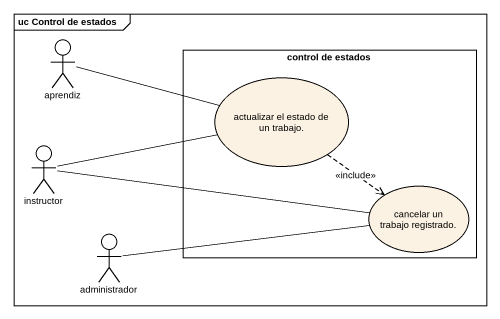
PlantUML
@startuml
mainframe uc Control de estados
actor aprendiz
rectangle "control de estados" as control_de_estados {
  usecase "actualizar el estado de un trabajo." as actualizar_el_estado_de_un
  usecase "cancelar un trabajo registrado." as cancelar_un_trabajo
}
actor instructor
actor administrador
aprendiz -right- actualizar_el_estado_de_un
actualizar_el_estado_de_un ..> cancelar_un_trabajo : <<include>>
instructor -right- actualizar_el_estado_de_un
instructor -right- cancelar_un_trabajo
administrador -right- cancelar_un_trabajo
@enduml
